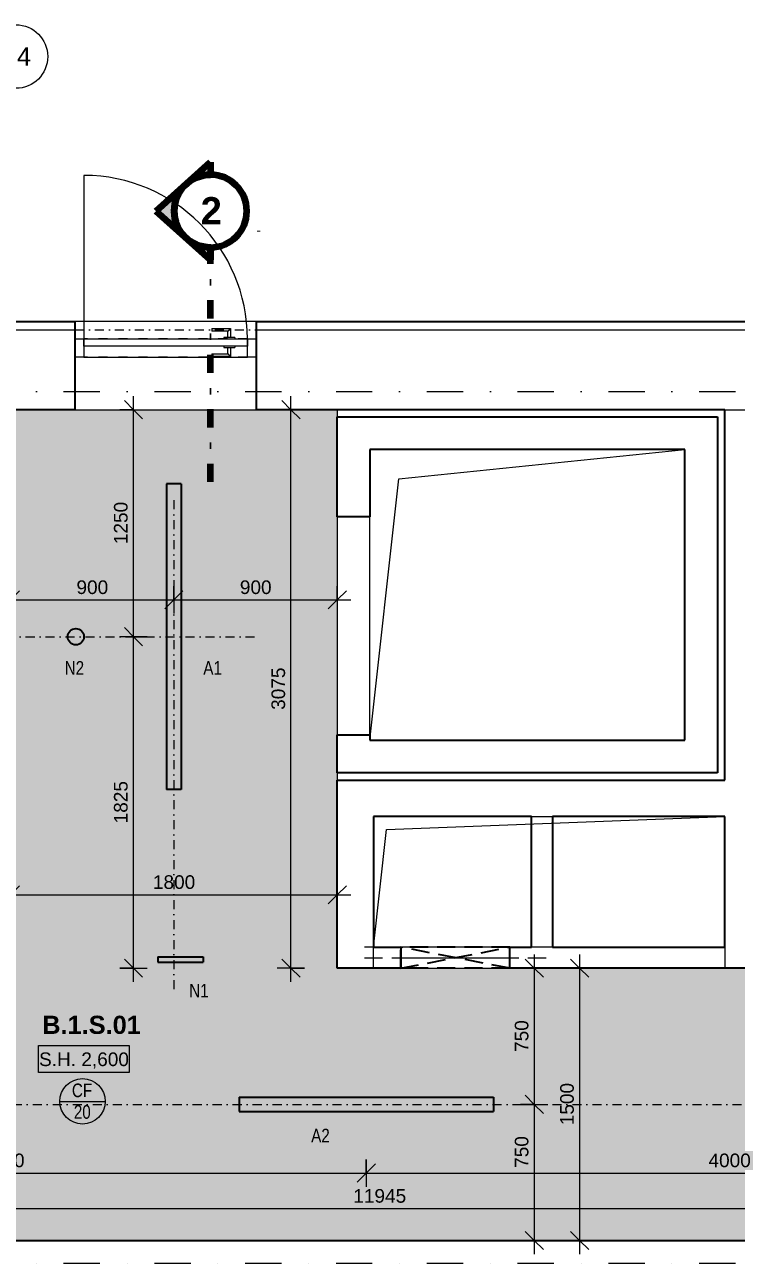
# Model space of a CAD drawing. Header units: millimetres. Extents: x -8169 to 42079, y -1655 to 57622.
# Drawn here: x 7219 to 11138, y 50803 to 57622 of the extents above; entities that cross this region are included whole.
import ezdxf

# ---------------------------------------------------------------- set-up
doc = ezdxf.new("R2010")
doc.units = ezdxf.units.MM
for name, pattern in [('ABMV_DashDot_2_2mm-S0_6mm', [110, 50, -30, 0, -30]), ('HA_Dash_3mm-S1mm', [150, 100, -50]), ('HA_DashDot_10mm-S3mm', [500, 200, -150, 0, -150]), ('HA_DashDot_2_2mm-S0_6mm', [110, 50, -30, 0, -30]), ('HA_DashDot_6mm-S2mm', [300, 100, -100, 0, -100])]:
    doc.linetypes.add(name, pattern=pattern)
for name, color, linetype, lineweight in [('-UNDERLAY_A-GENM-____-HDLN', 9, 'HA_Dash_3mm-S1mm', 9), ('-UNDERLAY_A-GENM-____-OTLN', 9, 'Continuous', 9), ('A-____-____-DIMS', 9, 'Continuous', 5), ('A-____-____-DIMS-50', 9, 'Continuous', 5), ('A-AREA-____-IDEN', 9, 'Continuous', 9), ('A-CLNG-____-IDEN', 9, 'Continuous', 9), ('A-CLNG-____-OTLN', 9, 'Continuous', 9), ('A-CLNG-____-PATT', 9, 'Continuous', 9), ('A-DETL-____-OTLN', 9, 'Continuous', 25), ('A-DETL-GENF-OTLN', 9, 'Continuous', 9), ('A-DOOR-____-MCUT', 9, 'HA_DashDot_2_2mm-S0_6mm', 9), ('A-DOOR-____-OTLN', 9, 'Continuous', 9), ('A-DOOR-FRAM-MCUT', 9, 'Continuous', 9), ('A-DOOR-FRAM-OTLN', 9, 'Continuous', 9), ('A-GENM-____-HDLN', 9, 'HA_Dash_3mm-S1mm', 9), ('A-GENM-____-MCUT', 9, 'HA_Dash_3mm-S1mm', 25), ('A-GENM-____-OTLN', 9, 'Continuous', 9), ('A-WALL-____-MCUT', 9, 'Continuous', 25), ('A-WALL-____-OTLN', 9, 'Continuous', 9), ('E-LITE-EQPM-IDEN', 9, 'Continuous', 9), ('E-LITE-EQPM-OTLN', 9, 'Continuous', 9), ('G-____-____-DIMS', 9, 'Continuous', 5), ('G-____-____-SYMB', 9, 'Continuous', 5), ('I-WALL-____-MCUT', 9, 'Continuous', 25), ('I-WALL-____-OTLN', 9, 'Continuous', 9), ('S-GRID-____-IDEN', 9, 'Continuous', 9), ('S-GRID-____-OTLN', 9, 'Continuous', 5)]:
    doc.layers.add(name, color=color, linetype=linetype, lineweight=lineweight)
doc.styles.add('Arial', font='arial.ttf', dxfattribs={"height": 100})
doc.styles.add('Arial_1', font='arial.ttf', dxfattribs={"height": 75})
doc.styles.add('Arial_2', font='arial.ttf', dxfattribs={"width": 0.8, "height": 75})
doc.styles.add('Arial_3', font='arial.ttf', dxfattribs={"height": 50})
doc.styles.add('Arial_B', font='arialbd.ttf', dxfattribs={"height": 100})
doc.styles.add('Arial_B_1', font='arialbd.ttf', dxfattribs={"height": 150})
doc.dimstyles.new('Inner_Dimensions', dxfattribs={"dimscale": 304.8, "dimtxt": 76.519455, "dimasz": 0.328084, "dimexe": 0.246063, "dimexo": 0.0625, "dimgap": 0.032808, "dimtad": 1, "dimdec": 0, "dimzin": 0, "dimdsep": 46, "dimtxsty": 'Arial_1', "dimblk1": 'OBLIQUE', "dimblk2": 'OBLIQUE', "dimsah": 1, "dimcen": 0.09, "dimdle": 0.246063, "dimazin": 0, "dimtfac": 1, "dimtdec": 4, "dimtix": 1, "dimtmove": 0, "dimatfit": 3, "dimfxl": 0.246063, "dimfxlon": 1, "dimtvp": 1, "dimtolj": 1, "dimtzin": 0, "dimlwd": 9, "dimlwe": 9, "dimarcsym": 2})
doc.dimstyles.new('Inner_Dimensions_1', dxfattribs={"dimscale": 304.8, "dimtxt": 76.519455, "dimasz": 0.328084, "dimexe": 0.246063, "dimexo": 0.0625, "dimgap": 0.032808, "dimtad": 1, "dimdec": 0, "dimzin": 0, "dimdsep": 46, "dimtxsty": 'Arial_1', "dimblk1": 'OBLIQUE', "dimblk2": 'OBLIQUE', "dimsah": 1, "dimcen": 0.09, "dimdle": 0.246063, "dimazin": 0, "dimtfac": 1, "dimtdec": 4, "dimtix": 1, "dimtmove": 2, "dimatfit": 3, "dimfxl": 0.246063, "dimfxlon": 1, "dimtvp": 1, "dimtolj": 1, "dimtzin": 0, "dimlwd": 9, "dimlwe": 9, "dimarcsym": 2})

# ---------------------------------------------------------------- blocks, each defined once
blk = doc.blocks.new('HA_GM_Opening_Rectangle_WallBased - Default-2071585-DPS_B - 1NP')
at = {"layer": 'A-GENM-____-MCUT'}
for p, q in [((425, 57.5), (-175, -57.5)), ((-175, 57.5), (425, -57.5)), ((-175, 57.5), (-175, -57.5)), ((-175, 57.5), (425, 57.5)), ((425, 57.5), (425, -57.5)), ((-175, -57.5), (425, -57.5))]:
    blk.add_line(p, q, dxfattribs=at)
blk = doc.blocks.new('HA_GM_Opening_Rectangle_WallBased - Default-2071709-DPS_B - 1NP')
at = {"layer": 'A-GENM-____-MCUT'}
for p, q in [((425, 57.5), (-175, -57.5)), ((-175, 57.5), (425, -57.5)), ((-175, 57.5), (-175, -57.5)), ((-175, 57.5), (425, 57.5)), ((425, 57.5), (425, -57.5)), ((-175, -57.5), (425, -57.5))]:
    blk.add_line(p, q, dxfattribs=at)
blk = doc.blocks.new('TB_Porotherm KP11_5_1000mm - TB_Porotherm KP11_5_1000mm-1925202-DPS_B - 1NP')
at = {"layer": '-UNDERLAY_A-GENM-____-HDLN'}
for p, q in [((500, 57.5), (-500, 57.5)), ((-500, 0), (500, 0)), ((-500, -57.5), (500, -57.5))]:
    blk.add_line(p, q, dxfattribs=at)
blk = doc.blocks.new('HA_GM_Shaft_Rectangle - Default-2031569-DPS_B - 1NP')
at = {"layer": 'A-DETL-GENF-OTLN'}
for p, q in [((72, -72), (1935, 0)), ((0, -720), (72, -72))]:
    blk.add_line(p, q, dxfattribs=at)
at = {"layer": 'A-GENM-____-OTLN'}
for p, q in [((0, -720), (0, 0)), ((0, 0), (1935, 0)), ((1935, 0), (1935, -720)), ((1935, -720), (0, -720))]:
    blk.add_line(p, q, dxfattribs=at)
blk = doc.blocks.new('HA_GM_Shaft_Rectangle - Default-2031607-DPS_B - 1NP')
at = {"layer": 'A-DETL-GENF-OTLN'}
for p, q in [((160, -160), (1735, 0)), ((0, -1600), (160, -160))]:
    blk.add_line(p, q, dxfattribs=at)
at = {"layer": 'A-GENM-____-OTLN'}
for p, q in [((0, -1600), (0, 0)), ((0, 0), (1735, 0)), ((1735, 0), (1735, -1600)), ((1735, -1600), (0, -1600))]:
    blk.add_line(p, q, dxfattribs=at)
blk = doc.blocks.new('HA_GM_Shaft_Rectangle - Default-2031559-DPS_B - 1NP')
at = {"layer": 'A-DETL-GENF-OTLN'}
for p, q in [((160, -160), (1735, 0)), ((0, -1600), (160, -160))]:
    blk.add_line(p, q, dxfattribs=at)
blk = doc.blocks.new('HA_LF_GenericSymbol_Linear - svitidlo 1683x80 A1-2073533-DPS_B - 1NP')
at = {"layer": 'E-LITE-EQPM-OTLN', "color": 11, "lineweight": 25}
for p, q in [((40, 841.5), (-40, 841.5)), ((-40, 841.5), (-40, -841.5)), ((40, 841.5), (40, -841.5)), ((40, -841.5), (-40, -841.5))]:
    blk.add_line(p, q, dxfattribs=at)
blk = doc.blocks.new('HA_LF_GenericSymbol_Linear - svitidlo 1400x80-1812996-DPS_B - 1NP')
at = {"layer": 'E-LITE-EQPM-OTLN', "color": 11, "lineweight": 25}
for p, q in [((40, 700), (-40, 700)), ((-40, 700), (-40, -700)), ((40, 700), (40, -700)), ((40, -700), (-40, -700))]:
    blk.add_line(p, q, dxfattribs=at)
blk = doc.blocks.new('HA_DR_Single_Swing_Solid_ButtFrame - In_FAS_900x2350_Unik-2005942-DPS_B - 1NP')
at = {"layer": 'A-DOOR-____-MCUT'}
for p, q in [((500, 220), (-500, 220)), ((-450, -70), (450, -70)), ((-450, -170), (450, -170)), ((500, -220), (-500, -220))]:
    blk.add_line(p, q, dxfattribs=at)
at = {"layer": 'A-DOOR-____-MCUT', "linetype": 'Continuous'}
for p, q in [((-450, -170), (-450, -130)), ((-450, -130), (-380, -130)), ((-320, -130), (450, -130)), ((450, -130), (450, -170)), ((-380, -170), (-450, -170)), ((450, -170), (-320, -170))]:
    blk.add_line(p, q, dxfattribs=at)
at = {"layer": 'A-DOOR-____-OTLN'}
for p, q in [((-320, -122), (-380, -122)), ((-380, -130), (-380, -122)), ((-380, -130), (-320, -130)), ((-357.5, -122), (-357.5, -72.5)), ((-357.5, -72.5), (-255, -72.5)), ((-342.5, -87.5), (-342.5, -122)), ((-255, -87.5), (-342.5, -87.5)), ((-320, -130), (-320, -122)), ((-255, -87.5), (-255, -72.5)), ((-320, -170), (-380, -170)), ((-380, -178), (-380, -170)), ((-380, -178), (-320, -178)), ((-357.5, -227.5), (-357.5, -178)), ((-342.5, -178), (-342.5, -212.5)), ((-320, -178), (-320, -170)), ((-255, -227.5), (-357.5, -227.5)), ((-342.5, -212.5), (-255, -212.5)), ((-255, -227.5), (-255, -212.5))]:
    blk.add_line(p, q, dxfattribs=at)
at = {"layer": 'A-DOOR-____-OTLN', "lineweight": 5}
blk.add_line((450, -1070), (450, -170), dxfattribs=at)
blk.add_arc((450, -170), 900, 180, 270, dxfattribs=at)
at = {"layer": 'A-DOOR-____-OTLN'}
for points in [[(-357.5, -72.5), (-357.5, -72.5), (-357.4, -72.6), (-356.9, -73.1), (-356.5, -73.5), (-356.1, -73.9), (-355.6, -74.4), (-355.2, -74.8), (-354.6, -75.4), (-353.9, -76.1), (-353.3, -76.7), (-352.9, -77.1), (-352.4, -77.6), (-351.9, -78.1), (-351.5, -78.5), (-351, -79), (-350.5, -79.5), (-350, -80), (-349.5, -80.5), (-349, -81), (-348.5, -81.5), (-348.1, -81.9), (-347.6, -82.4), (-347.1, -82.9), (-346.7, -83.3), (-346.2, -83.8), (-345.8, -84.2), (-345.3, -84.7), (-344.8, -85.2), (-344.4, -85.6), (-343.9, -86.1), (-343.5, -86.5), (-343.1, -86.9), (-342.6, -87.4), (-342.5, -87.5), (-342.5, -87.5)], [(-342.5, -212.5), (-342.5, -212.5), (-342.6, -212.6), (-343.1, -213.1), (-343.5, -213.5), (-343.9, -213.9), (-344.4, -214.4), (-344.8, -214.8), (-345.4, -215.4), (-346.1, -216.1), (-346.7, -216.7), (-347.1, -217.1), (-347.6, -217.6), (-348.1, -218.1), (-348.5, -218.5), (-349, -219), (-349.5, -219.5), (-350, -220), (-350.5, -220.5), (-351, -221), (-351.5, -221.5), (-351.9, -221.9), (-352.4, -222.4), (-352.9, -222.9), (-353.3, -223.3), (-353.8, -223.8), (-354.2, -224.2), (-354.7, -224.7), (-355.2, -225.2), (-355.6, -225.6), (-356.1, -226.1), (-356.5, -226.5), (-356.9, -226.9), (-357.4, -227.4), (-357.5, -227.5), (-357.5, -227.5)]]:
    blk.add_open_spline(points, degree=3, knots=[0, 0, 0, 0, 0.083333, 0.125, 0.166667, 0.208333, 0.229167, 0.25, 0.291667, 0.333333, 0.354167, 0.375, 0.395833, 0.416667, 0.4375, 0.458333, 0.479167, 0.5, 0.520833, 0.541667, 0.5625, 0.583333, 0.604167, 0.625, 0.645833, 0.666667, 0.6875, 0.708333, 0.75, 0.770833, 0.791667, 0.833333, 0.875, 0.916667, 1, 1, 1, 1], dxfattribs=at)
at = {"layer": 'A-DOOR-FRAM-MCUT'}
for p, q in [((-500, -70), (-450, -70)), ((-450, -70), (-450, -170)), ((450, -170), (450, -70)), ((450, -70), (500, -70)), ((-450, -170), (-500, -170)), ((500, -170), (450, -170))]:
    blk.add_line(p, q, dxfattribs=at)
at = {"layer": 'A-DOOR-FRAM-OTLN'}
blk.add_line((450, -70), (-450, -70), dxfattribs=at)
blk = doc.blocks.new('HA_LF_N3l - N2-2044222-DPS_B - 1NP')
at = {"layer": 'E-LITE-EQPM-OTLN', "color": 11, "lineweight": 25}
blk.add_circle((0, 0), 45, dxfattribs=at)
blk = doc.blocks.new('HA_LF_N1 - nouzove svitidlo 250x29-1884553-DPS_B - 1NP')
at = {"layer": 'E-LITE-EQPM-OTLN', "color": 11, "lineweight": 25}
for p, q in [((14.5, 125), (-14.5, 125)), ((-14.5, 125), (-14.5, -125)), ((14.5, 125), (14.5, -125)), ((14.5, -125), (-14.5, -125))]:
    blk.add_line(p, q, dxfattribs=at)
blk = doc.blocks.new('TB_Porotherm KP11_5_1000mm - TB_Porotherm KP11_5_1000mm-V3-DPS_B - 1NP')
at = {"layer": 'A-GENM-____-HDLN'}
for p, q in [((300, 57.5), (-300, 57.5)), ((-300, 0), (300, 0)), ((-300, -57.5), (300, -57.5))]:
    blk.add_line(p, q, dxfattribs=at)
blk = doc.blocks.new('HA_GM_Opening_Rectangle_WallBased - Default-2071967-DPS_B - 1NP')
at = {"layer": 'A-GENM-____-MCUT'}
for p, q in [((425, 57.5), (-175, -57.5)), ((-175, 57.5), (425, -57.5)), ((-175, 57.5), (-175, -57.5)), ((-175, 57.5), (425, 57.5)), ((425, 57.5), (425, -57.5)), ((-175, -57.5), (425, -57.5))]:
    blk.add_line(p, q, dxfattribs=at)
blk = doc.blocks.new('Grid - Radius 3_5mm-353793-DPS_B - 1NP')
at = {"layer": 'S-GRID-____-IDEN'}
blk.add_circle((0, 0), 3.5, dxfattribs=at)
blk = doc.blocks.new('DIMBLOCK64-DPS_B - 1NP')
at = {"layer": 'A-____-____-DIMS-50', "lineweight": 9}
for p, q in [((5100.7, 51374.3), (5100.7, 51224.3)), ((5100.7, 51299.3), (5100.7, 51374.3)), ((9100.7, 51374.3), (9100.7, 51224.3)), ((9100.7, 51299.3), (9100.7, 51374.3)), ((5100.7, 51299.3), (5050.7, 51249.3)), ((5100.7, 51299.3), (5150.7, 51349.3)), ((5100.7, 51299.3), (9100.7, 51299.3)), ((9100.7, 51299.3), (9050.7, 51249.3)), ((9100.7, 51299.3), (9150.7, 51349.3))]:
    blk.add_line(p, q, dxfattribs=at)
at = {"layer": 'A-____-____-DIMS-50', "color": 0, "lineweight": 9, "insert": (6985.3, 51406.6), "char_height": 75, "width": 276.883, "attachment_point": 1, "line_spacing_factor": 0.941778, "style": 'Arial_1'}
blk.add_mtext('4000', dxfattribs=at)
blk = doc.blocks.new('_Oblique')
at = {"color": 0, "linetype": 'ByBlock', "lineweight": -2}
blk.add_line((-0.5, -0.5), (0.5, 0.5), dxfattribs=at)
blk = doc.blocks.new('DIMBLOCK65-DPS_B - 1NP')
at = {"layer": 'A-____-____-DIMS-50', "lineweight": 9}
for p, q in [((9100.7, 51374.3), (9100.7, 51224.3)), ((9100.7, 51299.3), (9100.7, 51374.3)), ((13100.7, 51374.3), (13100.7, 51224.3)), ((13100.7, 51299.3), (13100.7, 51374.3)), ((9100.7, 51299.3), (9050.7, 51249.3)), ((9100.7, 51299.3), (9150.7, 51349.3)), ((9100.7, 51299.3), (13100.7, 51299.3)), ((13100.7, 51299.3), (13050.7, 51249.3)), ((13100.7, 51299.3), (13150.7, 51349.3))]:
    blk.add_line(p, q, dxfattribs=at)
at = {"layer": 'A-____-____-DIMS-50', "color": 0, "lineweight": 9, "insert": (10985.3, 51406.6), "char_height": 75, "width": 276.883, "attachment_point": 1, "line_spacing_factor": 0.941778, "style": 'Arial_1'}
blk.add_mtext('4000', dxfattribs=at)
blk = doc.blocks.new('DIMBLOCK67-DPS_B - 1NP')
at = {"layer": 'A-____-____-DIMS-50', "lineweight": 9}
for p, q in [((7140.7, 54530.3), (7140.7, 54380.3)), ((7140.7, 54455.3), (7140.7, 54530.3)), ((7140.7, 54455.3), (7190.7, 54505.3)), ((8040.7, 54530.3), (8040.7, 54380.3)), ((8040.7, 54455.3), (8040.7, 54530.3)), ((8040.7, 54455.3), (8090.7, 54505.3)), ((7065.7, 54455.3), (8040.7, 54455.3)), ((7140.7, 54455.3), (7090.7, 54405.3)), ((8040.7, 54455.3), (7990.7, 54405.3))]:
    blk.add_line(p, q, dxfattribs=at)
at = {"layer": 'A-____-____-DIMS-50', "color": 0, "lineweight": 9, "insert": (7504.2, 54562.7), "char_height": 75, "width": 207.662, "attachment_point": 1, "line_spacing_factor": 0.941778, "style": 'Arial_1'}
blk.add_mtext('900', dxfattribs=at)
blk = doc.blocks.new('DIMBLOCK68-DPS_B - 1NP')
at = {"layer": 'A-____-____-DIMS-50', "lineweight": 9}
for p, q in [((8040.7, 54530.3), (8040.7, 54380.3)), ((8040.7, 54455.3), (8040.7, 54530.3)), ((8040.7, 54455.3), (8090.7, 54505.3)), ((8940.7, 54530.3), (8940.7, 54380.3)), ((8940.7, 54455.3), (8940.7, 54530.3)), ((8940.7, 54455.3), (8990.7, 54505.3)), ((8040.7, 54455.3), (7990.7, 54405.3)), ((8040.7, 54455.3), (9015.7, 54455.3)), ((8940.7, 54455.3), (8890.7, 54405.3))]:
    blk.add_line(p, q, dxfattribs=at)
at = {"layer": 'A-____-____-DIMS-50', "color": 0, "lineweight": 9, "insert": (8404.2, 54562.7), "char_height": 75, "width": 207.662, "attachment_point": 1, "line_spacing_factor": 0.941778, "style": 'Arial_1'}
blk.add_mtext('900', dxfattribs=at)
blk = doc.blocks.new('DIMBLOCK69-DPS_B - 1NP')
at = {"layer": 'A-____-____-DIMS-50', "lineweight": 9}
for p, q in [((7818.1, 54252.7), (7768.1, 54302.7)), ((7893.1, 54252.7), (7743.1, 54252.7)), ((7818.1, 52352.7), (7818.1, 54252.7)), ((7818.1, 54252.7), (7868.1, 54202.7)), ((7818.1, 54252.7), (7893.1, 54252.7)), ((7818.1, 52427.7), (7768.1, 52477.7)), ((7743.1, 52427.7), (7893.1, 52427.7)), ((7818.1, 52427.7), (7743.1, 52427.7)), ((7818.1, 52427.7), (7868.1, 52377.7))]:
    blk.add_line(p, q, dxfattribs=at)
at = {"layer": 'A-____-____-DIMS-50', "color": 0, "lineweight": 9, "insert": (7710.7, 53224.9), "char_height": 75, "width": 276.883, "attachment_point": 1, "rotation": 90, "line_spacing_factor": 0.941778, "style": 'Arial_1'}
blk.add_mtext('1825', dxfattribs=at)
blk = doc.blocks.new('DIMBLOCK70-DPS_B - 1NP')
at = {"layer": 'A-____-____-DIMS-50', "lineweight": 9}
for p, q in [((7818.1, 55502.7), (7768.1, 55552.7)), ((7818.1, 54252.7), (7818.1, 55577.7)), ((7743.1, 55502.7), (7893.1, 55502.7)), ((7818.1, 55502.7), (7743.1, 55502.7)), ((7818.1, 55502.7), (7868.1, 55452.7)), ((7818.1, 54252.7), (7768.1, 54302.7)), ((7893.1, 54252.7), (7743.1, 54252.7)), ((7818.1, 54252.7), (7868.1, 54202.7)), ((7818.1, 54252.7), (7893.1, 54252.7))]:
    blk.add_line(p, q, dxfattribs=at)
at = {"layer": 'A-____-____-DIMS-50', "color": 0, "lineweight": 9, "insert": (7710.7, 54762.4), "char_height": 75, "width": 276.883, "attachment_point": 1, "rotation": 90, "line_spacing_factor": 0.941778, "style": 'Arial_1'}
blk.add_mtext('1250', dxfattribs=at)
blk = doc.blocks.new('Section - With Sheet Number-366786-DPS_B - 1NP')
at = {"layer": 'G-____-____-SYMB'}
h = blk.add_hatch(color=256, dxfattribs=at)
edge = h.paths.add_edge_path()
edge.add_line((1.37, 0), (0, 0))
edge.add_arc((-4, 0), 4, 0, 180)
edge.add_line((-8, 0), (-9.37, 0))
edge.add_line((-9.37, 0), (-4, 6))
edge.add_line((-4, 6), (1.37, 0))
at = {"layer": 'G-____-____-SYMB', "lineweight": 100}
for p, q in [((-4, 6), (-9.37, 0)), ((1.37, 0), (-4, 6)), ((-9.37, 0), (-8, 0)), ((0, 0), (1.37, 0))]:
    blk.add_line(p, q, dxfattribs=at)
blk.add_circle((-4, 0), 4, dxfattribs=at)
blk.add_arc((-4, 0), 4, 0, 180, dxfattribs=at)
blk = doc.blocks.new('Spot Elevations - Generic-448778-DPS_B - 1NP')
at = {"layer": 'G-____-____-DIMS', "lineweight": 9}
for p, q in [((-5, 0), (-5, 3)), ((-5, 3), (5, 3)), ((5, 3), (5, 0)), ((5, 0), (-5, 0))]:
    blk.add_line(p, q, dxfattribs=at)
blk = doc.blocks.new('HA_Tag_Ceiling - Group _ Type Mark-1728985-DPS_B - 1NP')
at = {"layer": 'A-CLNG-____-IDEN'}
blk.add_line((-2.5, 0), (2.5, 0), dxfattribs=at)
blk.add_circle((0, 0), 2.5, dxfattribs=at)
blk = doc.blocks.new('DIMBLOCK129-DPS_B - 1NP')
at = {"layer": 'A-____-____-DIMS-50', "lineweight": 9}
for p, q in [((10025.8, 52427.7), (9975.8, 52477.7)), ((10025.8, 52502.7), (10025.8, 51677.7)), ((10100.8, 52427.7), (9950.8, 52427.7)), ((10025.8, 52427.7), (10075.8, 52377.7)), ((10025.8, 52427.7), (10100.8, 52427.7)), ((10025.8, 51677.7), (9975.8, 51727.7)), ((9950.8, 51677.7), (10100.8, 51677.7)), ((10025.8, 51677.7), (9950.8, 51677.7)), ((10025.8, 51677.7), (10075.8, 51627.7))]:
    blk.add_line(p, q, dxfattribs=at)
at = {"layer": 'A-____-____-DIMS-50', "color": 0, "lineweight": 9, "insert": (9918.4, 51966.2), "char_height": 75, "width": 207.662, "attachment_point": 1, "rotation": 90, "line_spacing_factor": 0.941778, "style": 'Arial_1'}
blk.add_mtext('750', dxfattribs=at)
blk = doc.blocks.new('DIMBLOCK130-DPS_B - 1NP')
at = {"layer": 'A-____-____-DIMS-50', "lineweight": 9}
for p, q in [((10025.8, 51677.7), (9975.8, 51727.7)), ((9950.8, 51677.7), (10100.8, 51677.7)), ((10025.8, 51677.7), (9950.8, 51677.7)), ((10025.8, 51677.7), (10025.8, 50852.7)), ((10025.8, 51677.7), (10075.8, 51627.7)), ((10025.8, 50927.7), (9975.8, 50977.7)), ((10100.8, 50927.7), (9950.8, 50927.7)), ((10025.8, 50927.7), (10075.8, 50877.7)), ((10025.8, 50927.7), (10100.8, 50927.7))]:
    blk.add_line(p, q, dxfattribs=at)
at = {"layer": 'A-____-____-DIMS-50', "color": 0, "lineweight": 9, "insert": (9918.4, 51327.9), "char_height": 75, "width": 207.662, "attachment_point": 1, "rotation": 90, "line_spacing_factor": 0.941778, "style": 'Arial_1'}
blk.add_mtext('750', dxfattribs=at)
blk = doc.blocks.new('DIMBLOCK184-DPS_B - 1NP')
at = {"layer": 'A-____-____-DIMS-50', "lineweight": 9}
for p, q in [((3200.7, 51178.6), (3200.7, 51028.6)), ((3200.7, 51103.6), (3200.7, 51178.6)), ((3200.7, 51103.6), (3250.7, 51153.6)), ((15145.7, 51178.6), (15145.7, 51028.6)), ((15145.7, 51103.6), (15145.7, 51178.6)), ((15145.7, 51103.6), (15195.7, 51153.6)), ((3125.7, 51103.6), (15220.7, 51103.6)), ((3200.7, 51103.6), (3150.7, 51053.6)), ((15145.7, 51103.6), (15095.7, 51053.6))]:
    blk.add_line(p, q, dxfattribs=at)
at = {"layer": 'A-____-____-DIMS-50', "color": 0, "lineweight": 9, "insert": (9029, 51211), "char_height": 75, "width": 346.103, "attachment_point": 1, "line_spacing_factor": 0.941778, "style": 'Arial_1'}
blk.add_mtext('11945', dxfattribs=at)
blk = doc.blocks.new('DIMBLOCK185-DPS_B - 1NP')
at = {"layer": 'A-____-____-DIMS-50', "lineweight": 9}
for p, q in [((10275.8, 52427.7), (10225.8, 52477.7)), ((10275.8, 52502.7), (10275.8, 50852.7)), ((10350.8, 52427.7), (10200.8, 52427.7)), ((10275.8, 52427.7), (10325.8, 52377.7)), ((10275.8, 52427.7), (10350.8, 52427.7)), ((10275.8, 50927.7), (10225.8, 50977.7)), ((10350.8, 50927.7), (10200.8, 50927.7)), ((10275.8, 50927.7), (10325.8, 50877.7)), ((10275.8, 50927.7), (10350.8, 50927.7))]:
    blk.add_line(p, q, dxfattribs=at)
at = {"layer": 'A-____-____-DIMS-50', "color": 0, "lineweight": 9, "insert": (10168.4, 51562.4), "char_height": 75, "width": 276.883, "attachment_point": 1, "rotation": 90, "line_spacing_factor": 0.941778, "style": 'Arial_1'}
blk.add_mtext('1500', dxfattribs=at)
blk = doc.blocks.new('DIMBLOCK186-DPS_B - 1NP')
at = {"layer": 'A-____-____-DIMS-50', "lineweight": 9}
for p, q in [((7140.7, 52906.6), (7140.7, 52756.6)), ((7140.7, 52831.6), (7140.7, 52906.6)), ((7140.7, 52831.6), (7190.7, 52881.6)), ((8940.7, 52906.6), (8940.7, 52756.6)), ((8940.7, 52831.6), (8940.7, 52906.6)), ((8940.7, 52831.6), (8990.7, 52881.6)), ((7065.7, 52831.6), (9015.7, 52831.6)), ((7140.7, 52831.6), (7090.7, 52781.6)), ((8940.7, 52831.6), (8890.7, 52781.6))]:
    blk.add_line(p, q, dxfattribs=at)
at = {"layer": 'A-____-____-DIMS-50', "color": 0, "lineweight": 9, "insert": (7925.3, 52939), "char_height": 75, "width": 276.883, "attachment_point": 1, "line_spacing_factor": 0.941778, "style": 'Arial_1'}
blk.add_mtext('1800', dxfattribs=at)
blk = doc.blocks.new('DIMBLOCK187-DPS_B - 1NP')
at = {"layer": 'A-____-____-DIMS-50', "lineweight": 9}
for p, q in [((8685.5, 55502.7), (8635.5, 55552.7)), ((8685.5, 52352.7), (8685.5, 55577.7)), ((8760.5, 55502.7), (8610.5, 55502.7)), ((8685.5, 55502.7), (8735.5, 55452.7)), ((8685.5, 55502.7), (8760.5, 55502.7)), ((8685.5, 52427.7), (8635.5, 52477.7)), ((8760.5, 52427.7), (8610.5, 52427.7)), ((8685.5, 52427.7), (8735.5, 52377.7)), ((8685.5, 52427.7), (8760.5, 52427.7))]:
    blk.add_line(p, q, dxfattribs=at)
at = {"layer": 'A-____-____-DIMS-50', "color": 0, "lineweight": 9, "insert": (8578.2, 53849.9), "char_height": 75, "width": 276.883, "attachment_point": 1, "rotation": 90, "line_spacing_factor": 0.941778, "style": 'Arial_1'}
blk.add_mtext('3075', dxfattribs=at)

msp = doc.modelspace()

# ---------------------------------------------------------------- hatches: boundary and pattern name
at = {"layer": 'A-CLNG-____-PATT'}
msp.add_hatch(color=256, dxfattribs=at).paths.add_polyline_path([(14855.7, 50927.7), (15145.7, 50927.7), (15145.7, 52427.7), (8940.7, 52427.7), (8940.7, 55502.7), (7140.7, 55502.7), (7140.7, 52427.7), (4480.7, 52427.7), (4480.7, 52419.7), (4458.2, 52419.7), (4458.2, 52385.2), (4545.7, 52385), (4545.7, 52370.2), (4443.2, 52370.5), (4443.2, 52419.7), (4420.7, 52419.7), (4420.7, 52427.7), (3200.7, 52427.7), (3200.7, 50927.7), (14740.7, 50927.7)])

# ---------------------------------------------------------------- linework, layer by layer
at = {"layer": 'A-CLNG-____-OTLN'}
for p, q in [((8940.7, 55502.7), (8940.7, 55462.7)), ((8940.7, 53502.7), (8940.7, 53462.7))]:
    msp.add_line(p, q, dxfattribs=at)
at = {"layer": 'A-DETL-____-OTLN', "linetype": 'ABMV_DashDot_2_2mm-S0_6mm', "lineweight": 5}
for p, q in [((8040.7, 55004.2), (8040.7, 52304.2)), ((3590.7, 54252.7), (8490.7, 54252.7)), ((4400.7, 51677.7), (13900.7, 51677.7))]:
    msp.add_line(p, q, dxfattribs=at)
at = {"layer": 'A-WALL-____-MCUT'}
for p, q in [((2495.7, 55987.7), (7495.7, 55987.7)), ((7495.7, 55987.7), (7495.7, 55502.7)), ((8495.7, 55502.7), (8495.7, 55987.7)), ((8495.7, 55987.7), (11845.7, 55987.7)), ((7495.7, 55502.7), (3200.7, 55502.7)), ((11075.7, 55502.7), (8495.7, 55502.7))]:
    msp.add_line(p, q, dxfattribs=at)
at = {"layer": 'A-WALL-____-MCUT', "lineweight": 9}
for p, q in [((2495.7, 55942.7), (7495.7, 55942.7)), ((8495.7, 55942.7), (11845.7, 55942.7)), ((11075.7, 55502.7), (11275.7, 55502.7)), ((10010.7, 53262.7), (10125.7, 53262.7)), ((9140.7, 52427.7), (9140.7, 52542.7)), ((11075.7, 52542.7), (11075.7, 52427.7))]:
    msp.add_line(p, q, dxfattribs=at)
at = {"layer": 'A-WALL-____-OTLN'}
for p, q in [((8495.7, 55987.7), (7495.7, 55987.7)), ((7495.7, 55502.7), (8495.7, 55502.7))]:
    msp.add_line(p, q, dxfattribs=at)
at = {"layer": 'G-____-____-SYMB', "linetype": 'HA_DashDot_6mm-S2mm', "lineweight": 100}
msp.add_line((8242.7, 55105.2), (8242.7, 56396.7), dxfattribs=at)
at = {"layer": 'I-WALL-____-MCUT'}
for p, q in [((8940.7, 55462.7), (11035.7, 55462.7)), ((8940.7, 54912.7), (8940.7, 55462.7)), ((11035.7, 55462.7), (11035.7, 53502.7)), ((11075.7, 53462.7), (11075.7, 55502.7)), ((10855.7, 55282.7), (9120.7, 55282.7)), ((9120.7, 55282.7), (9120.7, 54912.7)), ((10855.7, 53682.7), (10855.7, 55282.7)), ((9120.7, 54912.7), (8940.7, 54912.7)), ((8940.7, 53502.7), (8940.7, 53712.7)), ((8940.7, 53712.7), (9120.7, 53712.7)), ((9120.7, 53712.7), (9120.7, 53682.7)), ((9120.7, 53682.7), (10855.7, 53682.7)), ((11035.7, 53502.7), (8940.7, 53502.7)), ((8940.7, 53462.7), (11075.7, 53462.7)), ((8940.7, 52427.7), (8940.7, 53462.7)), ((10010.7, 53262.7), (9140.7, 53262.7)), ((9140.7, 53262.7), (9140.7, 52542.7)), ((10010.7, 52542.7), (10010.7, 53262.7)), ((11075.7, 53262.7), (10125.7, 53262.7)), ((10125.7, 53262.7), (10125.7, 52542.7)), ((11075.7, 52542.7), (11075.7, 53262.7)), ((9140.7, 52542.7), (9290.7, 52542.7)), ((9290.7, 52542.7), (9290.7, 52427.7)), ((9890.7, 52542.7), (10010.7, 52542.7)), ((9890.7, 52427.7), (9890.7, 52542.7)), ((10125.7, 52542.7), (11075.7, 52542.7)), ((9290.7, 52427.7), (8940.7, 52427.7)), ((11075.7, 52427.7), (9890.7, 52427.7)), ((11925.7, 52427.7), (11075.7, 52427.7)), ((6495.7, 50927.7), (15145.7, 50927.7))]:
    msp.add_line(p, q, dxfattribs=at)
at = {"layer": 'I-WALL-____-OTLN'}
for p, q in [((8940.7, 54912.7), (8940.7, 53712.7)), ((9120.7, 53712.7), (9120.7, 54912.7)), ((9890.7, 52542.7), (9290.7, 52542.7)), ((9290.7, 52427.7), (9890.7, 52427.7))]:
    msp.add_line(p, q, dxfattribs=at)
at = {"layer": 'S-GRID-____-OTLN', "linetype": 'HA_DashDot_10mm-S3mm', "lineweight": 9}
for p, q in [((-6569.3, 55602.7), (20509.1, 55602.7)), ((-6569.3, 50802.7), (21423.9, 50802.7))]:
    msp.add_line(p, q, dxfattribs=at)

# ---------------------------------------------------------------- block references
at = {"layer": '-UNDERLAY_A-GENM-____-OTLN'}
msp.add_blockref('TB_Porotherm KP11_5_1000mm - TB_Porotherm KP11_5_1000mm-1925202-DPS_B - 1NP', (9590.7, 52485.2), dxfattribs=at)
msp.add_blockref('TB_Porotherm KP11_5_1000mm - TB_Porotherm KP11_5_1000mm-1925202-DPS_B - 1NP', (9590.7, 52485.2), dxfattribs=at)
at = {"layer": '-UNDERLAY_A-GENM-____-OTLN', "rotation": 180}
for name in ['HA_GM_Opening_Rectangle_WallBased - Default-2071585-DPS_B - 1NP', 'HA_GM_Opening_Rectangle_WallBased - Default-2071709-DPS_B - 1NP']:
    msp.add_blockref(name, (9715.7, 52485.2), dxfattribs=at)
at = {"layer": 'A-CLNG-____-IDEN', "xscale": 49.99999999999998, "yscale": 49.99999999999998, "zscale": 49.99999999999998}
msp.add_blockref('HA_Tag_Ceiling - Group _ Type Mark-1728985-DPS_B - 1NP', (7537.5, 51694.1), dxfattribs=at)
at = {"layer": 'A-DOOR-____-OTLN', "rotation": 180}
msp.add_blockref('HA_DR_Single_Swing_Solid_ButtFrame - In_FAS_900x2350_Unik-2005942-DPS_B - 1NP', (7995.7, 55722.7), dxfattribs=at)
at = {"layer": 'A-GENM-____-OTLN', "lineweight": 5}
for name, p in [('HA_GM_Shaft_Rectangle - Default-2031607-DPS_B - 1NP', (9120.7, 55282.7)), ('HA_GM_Shaft_Rectangle - Default-2031569-DPS_B - 1NP', (9140.7, 53262.7))]:
    msp.add_blockref(name, p, dxfattribs=at)
at = {"layer": 'A-GENM-____-OTLN'}
for name, p in [('HA_GM_Shaft_Rectangle - Default-2031559-DPS_B - 1NP', (9120.7, 55282.7)), ('TB_Porotherm KP11_5_1000mm - TB_Porotherm KP11_5_1000mm-V3-DPS_B - 1NP', (9590.7, 52485.2))]:
    msp.add_blockref(name, p, dxfattribs=at)
at = {"layer": 'A-GENM-____-OTLN', "rotation": 180}
msp.add_blockref('HA_GM_Opening_Rectangle_WallBased - Default-2071967-DPS_B - 1NP', (9715.7, 52485.2), dxfattribs=at)
at = {"layer": 'E-LITE-EQPM-OTLN', "color": 11, "lineweight": 25}
for name, p in [('HA_LF_GenericSymbol_Linear - svitidlo 1683x80 A1-2073533-DPS_B - 1NP', (8040.7, 54252.7)), ('HA_LF_N3l - N2-2044222-DPS_B - 1NP', (7500.7, 54252.7))]:
    msp.add_blockref(name, p, dxfattribs=at)
for name, p, rotation in [('HA_LF_N1 - nouzove svitidlo 250x29-1884553-DPS_B - 1NP', (8077.9, 52475.4), 89.99999999999787), ('HA_LF_GenericSymbol_Linear - svitidlo 1400x80-1812996-DPS_B - 1NP', (9100.7, 51677.7), 89.9999999999999)]:
    msp.add_blockref(name, p, dxfattribs=dict(at, rotation=rotation))
at = {"layer": 'G-____-____-DIMS', "lineweight": 9, "xscale": 49.99999999999998, "yscale": 49.99999999999998, "zscale": 49.99999999999998}
msp.add_blockref('Spot Elevations - Generic-448778-DPS_B - 1NP', (7544.9, 51852.4), dxfattribs=at)
at = {"layer": 'G-____-____-SYMB', "lineweight": 100, "extrusion": (0, 0, -1), "xscale": 49.99999999999998, "yscale": 49.99999999999998, "zscale": 49.99999999999998, "rotation": 270.0000000000002}
msp.add_blockref('Section - With Sheet Number-366786-DPS_B - 1NP', (-8242.7, 56396.7), dxfattribs=at)
at = {"layer": 'S-GRID-____-IDEN', "xscale": 49.99999999999998, "yscale": 49.99999999999998, "zscale": 49.99999999999998}
msp.add_blockref('Grid - Radius 3_5mm-353793-DPS_B - 1NP', (7170.7, 57447.4), dxfattribs=at)

# ---------------------------------------------------------------- texts
at = {"layer": 'A-AREA-____-IDEN', "lineweight": 5, "insert": (7315.4, 52165.5), "char_height": 100, "width": 673.417, "attachment_point": 1, "style": 'Arial_B'}
msp.add_mtext('B.1.S.01', dxfattribs=at)
at = {"layer": 'A-CLNG-____-IDEN', "lineweight": 5, "char_height": 75, "attachment_point": 1, "style": 'Arial_2'}
for s, insert, width in [('CF', (7479.1, 51792.2), 137.89), ('20', (7489.6, 51673.2), 115.443)]:
    msp.add_mtext(s, dxfattribs=dict(at, insert=insert, width=width))
at = {"layer": 'E-LITE-EQPM-IDEN', "lineweight": 5, "char_height": 75, "attachment_point": 1, "style": 'Arial_2'}
for s, insert, width in [('N2', (7439.3, 54118.4), 131.477), ('A1', (8202.8, 54118.4), 125.063), ('N1', (8125.2, 52341.1), 131.477), ('A2', (8797.1, 51543.4), 125.063)]:
    msp.add_mtext(s, dxfattribs=dict(at, insert=insert, width=width))
at = {"layer": 'G-____-____-DIMS', "lineweight": 9, "insert": (7298.1, 51963.3), "char_height": 75, "width": 592.246, "attachment_point": 1, "line_spacing_factor": 0.941778, "style": 'Arial_1'}
msp.add_mtext('S.H. 2,600', dxfattribs=at)
at = {"layer": 'G-____-____-SYMB', "attachment_point": 1}
for s, insert, char_height, width, style in [('\\fArial|b1|i0|c0|p34|;2', (8188.6, 56673.3), 150, 144.304, 'Arial_B_1'), ('-', (8496.2, 56516.3), 50, 28.059, 'Arial_3')]:
    msp.add_mtext(s, dxfattribs=dict(at, insert=insert, char_height=char_height, width=width, style=style))
at = {"layer": 'S-GRID-____-IDEN', "lineweight": 5, "insert": (7083.3, 57498.1), "char_height": 100, "width": 212.447, "attachment_point": 1, "style": 'Arial'}
msp.add_mtext('B4', dxfattribs=at)

# ---------------------------------------------------------------- dimensions: what is measured, and where the dimension line sits
at = {"layer": 'A-____-____-DIMS', "lineweight": 9}
for base, p1, p2, override, picture, middle in [((7818.1, 55502.7), (7893.1, 54252.7), (7743.1, 55502.7), {"dimpost": '<>', "dimfxl": 1258.967831}, 'DIMBLOCK70-DPS_B - 1NP', (7769.8, 54877.7)), ((8685.5, 55502.7), (8760.5, 52427.7), (8760.5, 55502.7), {"dimpost": '<>', "dimfxl": 3075}, 'DIMBLOCK187-DPS_B - 1NP', (8637.2, 53965.2)), ((7818.1, 54252.7), (7743.1, 52427.7), (7893.1, 54252.7), {"dimpost": '<>', "dimfxl": 1831.154008}, 'DIMBLOCK69-DPS_B - 1NP', (7769.8, 53340.2)), ((10025.8, 51677.7), (10100.8, 52427.7), (9950.8, 51677.7), {"dimpost": '<>', "dimfxl": 764.852927}, 'DIMBLOCK129-DPS_B - 1NP', (9977.5, 52052.7)), ((10275.8, 50927.7), (10350.8, 52427.7), (10350.8, 50927.7), {"dimpost": '<>', "dimfxl": 1500}, 'DIMBLOCK185-DPS_B - 1NP', (10227.5, 51677.7))]:
    dim = msp.add_linear_dim(base=base, p1=p1, p2=p2, angle=90, dimstyle='Inner_Dimensions', override=override, dxfattribs=at)
    dim.commit()
    dim.dimension.update_dxf_attribs({"geometry": picture, "text_midpoint": middle})
for base, p1, p2, override, picture, middle in [((8040.7, 54455.3), (7140.7, 54530.3), (8040.7, 54530.3), {"dimpost": '<>', "dimfxl": 900}, 'DIMBLOCK67-DPS_B - 1NP', (7590.7, 54503.6)), ((8940.7, 54455.3), (8040.7, 54530.3), (8940.7, 54530.3), {"dimpost": '<>', "dimfxl": 900}, 'DIMBLOCK68-DPS_B - 1NP', (8490.7, 54503.6)), ((8940.7, 52831.6), (7140.7, 52906.6), (8940.7, 52906.6), {"dimpost": '<>', "dimfxl": 1800}, 'DIMBLOCK186-DPS_B - 1NP', (8040.7, 52879.9)), ((9100.7, 51299.3), (5100.7, 51374.3), (9100.7, 51374.3), {"dimpost": '<>', "dimfxl": 4000}, 'DIMBLOCK64-DPS_B - 1NP', (7100.7, 51347.6)), ((13100.7, 51299.3), (9100.7, 51374.3), (13100.7, 51374.3), {"dimpost": '<>', "dimfxl": 4000}, 'DIMBLOCK65-DPS_B - 1NP', (11100.7, 51347.6)), ((15145.7, 51103.6), (3200.7, 51178.6), (15145.7, 51178.6), {"dimpost": '<>', "dimfxl": 11945}, 'DIMBLOCK184-DPS_B - 1NP', (9173.2, 51151.9))]:
    dim = msp.add_linear_dim(base=base, p1=p1, p2=p2, dimstyle='Inner_Dimensions', override=override, dxfattribs=at)
    dim.commit()
    dim.dimension.update_dxf_attribs({"geometry": picture, "text_midpoint": middle})
dim = msp.add_linear_dim(base=(10025.8, 50927.7), p1=(9950.8, 51677.7), p2=(10100.8, 50927.7), angle=90, dimstyle='Inner_Dimensions_1', override={"dimpost": '<>', "dimfxl": 764.852927}, dxfattribs=at)
dim.commit()
dim.dimension.update_dxf_attribs({"geometry": 'DIMBLOCK130-DPS_B - 1NP', "text_midpoint": (9968.4, 51431.7), "dimtype": 160, "text_rotation": 90})

doc.saveas('drawing.dxf')
